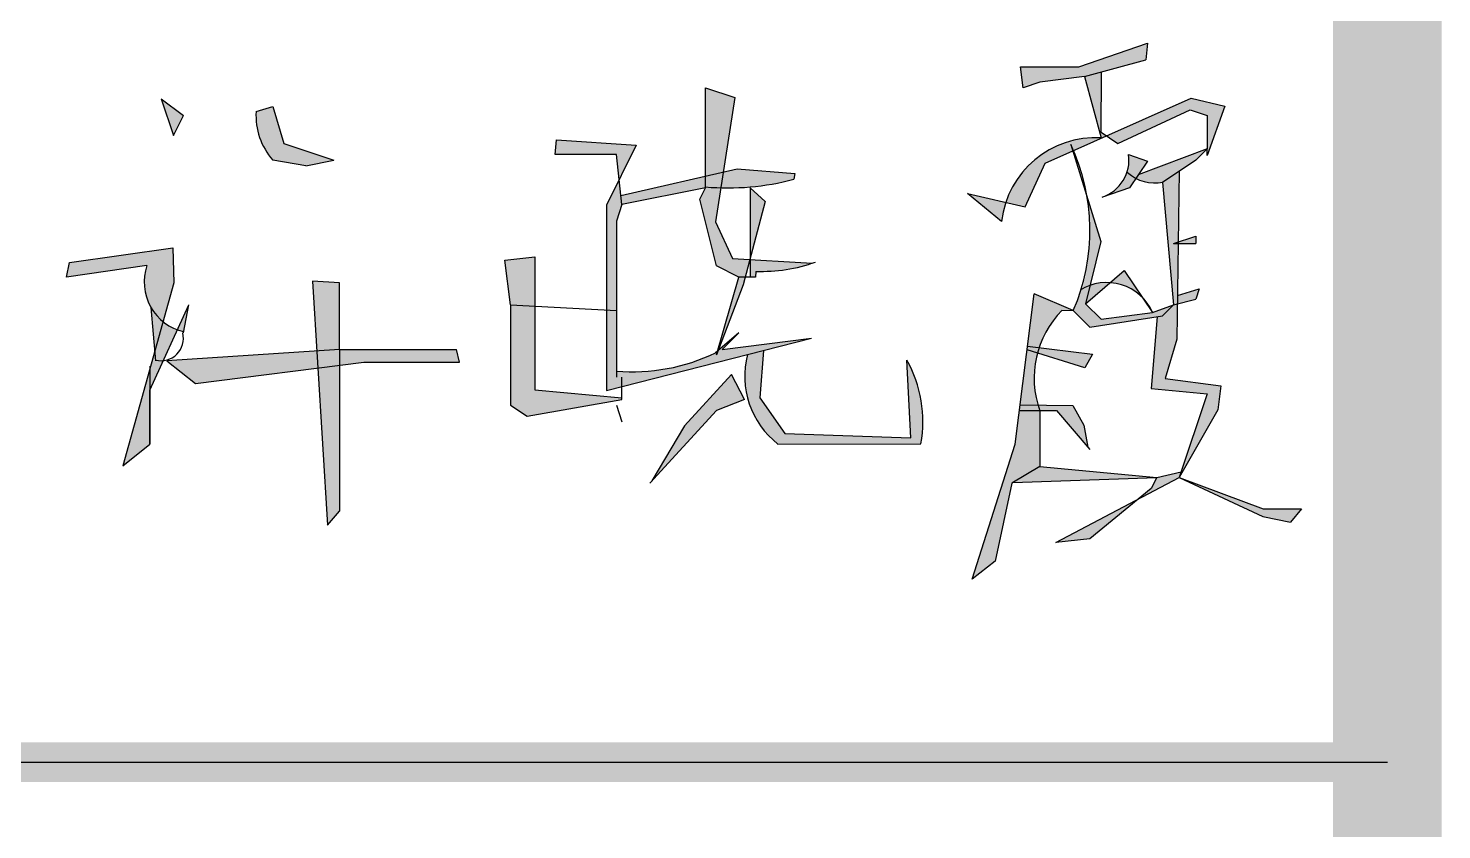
# Model space of a CAD drawing. Extents: x -427546 to -314919, y 698702 to 968782.
# Drawn here: x -341824 to -339871, y 717999 to 719107 of the extents above; entities that cross this region are included whole.
import ezdxf

# ---------------------------------------------------------------- set-up
doc = ezdxf.new("R2010")
doc.units = 0
doc.header["$LTSCALE"] = 1000
doc.header["$MEASUREMENT"] = 0
doc.layers.get('0').update_dxf_attribs({"linetype": 'CONTINUOUS'})
doc.layers.add('PP-PM-TK', color=7, linetype='CONTINUOUS')
doc.layers.add('PUB_TITLE', color=4, linetype='CONTINUOUS')

msp = doc.modelspace()

# ---------------------------------------------------------------- hatches: boundary and pattern name
h = msp.add_hatch(color=7)
h.paths.add_polyline_path([(-340279.8, 719063.5), (-340277.4, 719086.4), (-340372.1, 719053.8), (-340452.8, 719053.8), (-340449.2, 719025), (-340426.1, 719032.7), (-340364.5, 719040.4)])
h.paths.add_polyline_path([(-340340.7, 719046.9), (-340364.5, 719040.4), (-340341.3, 718955.5, 0.339084), (-340473.3, 718866.3), (-340446.6, 718860), (-340418.6, 718920.5), (-340380.5, 718937.5), (-340383.3, 718946.4, -0.007958), (-340379.6, 718937.9), (-340333.8, 718958.3), (-340341.4, 718963.4)])
h.paths.add_polyline_path([(-340473.3, 718866.3), (-340526.2, 718878.7), (-340479.1, 718840.1, -0.051384)])
h.paths.add_polyline_path([(-340170.3, 718999.6), (-340216.9, 719010.4), (-340333.8, 718958.3), (-340318.3, 718948), (-340218.2, 718994.2), (-340195.1, 718986.5), (-340195.1, 718940.3), (-340195.1, 718931.3)])
h.paths.add_polyline_path([(-340210.5, 718924.9), (-340195.1, 718940.3), (-340290.1, 718904.5), (-340293.4, 718899.6, 0.176333), (-340256.2, 718894.5)])
h.paths.add_polyline_path([(-340277.4, 718923.6), (-340303.4, 718932.5, -0.3617), (-340339.6, 718873.8), (-340302.2, 718886.4)])
h.paths.add_polyline_path([(-340233.6, 718909.5), (-340256.7, 718894.1), (-340241.3, 718724.7), (-340236.3, 718725.9), (-340235.1, 718809.4), (-340241.3, 718809.4), (-340235, 718811.5)])
h.paths.add_polyline_path([(-340210.6, 718819.5), (-340235, 718811.5), (-340235.1, 718809.4), (-340210.6, 718809.4)])
h.paths.add_polyline_path([(-340205.9, 718746.9), (-340236.1, 718737.5), (-340236.3, 718725.9), (-340210.5, 718732.4)])
h.paths.add_polyline_path([(-340309.7, 718772), (-340329.2, 718755.3, -0.183463), (-340284.4, 718734.9)])
h.paths.add_polyline_path([(-340341.6, 718812.1), (-340361.2, 718875.1, -0.111139), (-340367.4, 718746.7, -0.042082), (-340356.8, 718751.5)])
h = msp.add_hatch(color=7)
h.paths.add_polyline_path([(-340847.4, 719011.5), (-340888.1, 719025), (-340888.1, 718902.7), (-340863.7, 718908.3)])
h.paths.add_polyline_path([(-340764.6, 718906.4), (-340844.2, 718912.8), (-340863.7, 718908.3), (-340867.1, 718886.5, 0.072186), (-340766, 718898.4)])
h.paths.add_polyline_path([(-340863.7, 718908.3), (-340888.1, 718902.7), (-340888.1, 718887.7, 0.014855), (-340867.1, 718886.5)])
h.paths.add_polyline_path([(-340888.1, 718902.7), (-341005, 718875.7), (-341003.6, 718863.3), (-340888.1, 718886.4)])
h.paths.add_polyline_path([(-340867.1, 718886.5, -0.014855), (-340888.1, 718887.7), (-340888.1, 718886.4), (-340895.8, 718871), (-340872.7, 718778.6), (-340841.9, 718763.2), (-340833.3, 718763.2), (-340826.9, 718787.3), (-340850.6, 718788.6), (-340874.5, 718839.6)])
h.paths.add_polyline_path([(-340805.5, 718867.8), (-340826.5, 718886.4), (-340826.5, 718788.6)])
h.paths.add_polyline_path([(-340740.7, 718782.3), (-340826.5, 718787.3), (-340826.5, 718763.2), (-340818.8, 718763.2), (-340818.5, 718771, 0.08877)])
h.paths.add_polyline_path([(-340836.1, 718752.4), (-340833.3, 718763.2), (-340841.9, 718763.2), (-340871.1, 718661.1), (-340870.3, 718661.8)])
h.paths.add_polyline_path([(-340984.1, 718945.7), (-341093.8, 718952.7), (-341096, 718932.6), (-341011.3, 718932.6), (-341007.5, 718898)])
h = msp.add_hatch(color=7)
h.paths.add_polyline_path([(-341609.6, 718986.3), (-341640.4, 719009.4), (-341623.2, 718958.7)])
h.paths.add_polyline_path([(-341232.3, 718662.9), (-341394, 718662.9), (-341394, 718641.4), (-341360.3, 718645.6), (-341228, 718645.6)])
h.paths.add_polyline_path([(-341394, 718755.3), (-341431, 718757.3), (-341425.2, 718660.9), (-341394, 718662.9)])
h.paths.add_polyline_path([(-341423.7, 718637.6), (-341425.2, 718660.9), (-341632.7, 718647.5), (-341593, 718616)])
h.paths.add_polyline_path([(-341394, 718641.4), (-341423.7, 718637.6), (-341410.5, 718420), (-341394, 718439.6)])
h.paths.add_polyline_path([(-341394, 718662.9), (-341425.2, 718660.9), (-341423.7, 718637.6), (-341394, 718641.4)])
h.paths.add_polyline_path([(-341655.8, 718606.9), (-341655.8, 718636.4), (-341693.3, 718502.1), (-341655.8, 718532)])
for points in [[(-341470.7, 718947.6), (-341485.8, 718998.9), (-341509.1, 718992.1, 0.201495), (-341486.1, 718924.9), (-341440.2, 718917), (-341401.7, 718924.7)], [(-340778.3, 718546.8), (-340813.2, 718596.3), (-340808, 718661.6), (-340830.1, 718656, 0.301702), (-340788, 718532.2), (-340590.4, 718532.6, 0.17038), (-340609.7, 718648.3), (-340604.5, 718541)]]:
    msp.add_hatch(color=7).paths.add_polyline_path(points)
h = msp.add_hatch(color=7)
h.paths.add_polyline_path([(-341124, 718790.9), (-341165.3, 718786.3), (-341157.6, 718724.7), (-341124, 718722.9)])
h.paths.add_polyline_path([(-341124, 718722.9), (-341157.6, 718724.7), (-341157.6, 718586.1), (-341134.5, 718570.7), (-341003.6, 718593.8), (-341003.6, 718595.9), (-341124, 718607.2)])
h.paths.add_polyline_path([(-341011.3, 718840.2), (-341003.6, 718863.3), (-341007.5, 718898), (-341024.8, 718862.6), (-341024.8, 718717.7), (-341011.3, 718717)])
h = msp.add_hatch(color=7)
h.paths.add_polyline_path([(-341622.6, 718755), (-341624.4, 718803.5), (-341767, 718783.1), (-341771.3, 718763), (-341659.9, 718778.9, 0.316502), (-341637.6, 718701.4)])
h.paths.add_polyline_path([(-341637.6, 718701.4, -0.093478), (-341654.5, 718721.2), (-341649.2, 718660.1)])
h = msp.add_hatch(color=7)
h.paths.add_polyline_path([(-340426.1, 718578.4, -0.289345), (-340395.5, 718717.2), (-340379.9, 718717), (-340433.8, 718740.1), (-340460.2, 718532.1), (-340519.4, 718345.3), (-340487.7, 718370.5), (-340464.6, 718478.3), (-340426.1, 718501.4)])
h.paths.add_polyline_path([(-340426.1, 718501.4), (-340463.2, 718479.2), (-340264.4, 718486)])
h.paths.add_polyline_path([(-340288.6, 718457.1), (-340404.1, 718396.3), (-340356.8, 718401.3)])
h.paths.add_polyline_path([(-340233.6, 718486), (-340231, 718493.7), (-340264.4, 718486), (-340272.1, 718470.6), (-340288.6, 718457.1)])
h.paths.add_polyline_path([(-340175.8, 718612.5), (-340253.1, 718622.8), (-340237, 718677.2), (-340236.3, 718725.9), (-340241.3, 718724.7), (-340256.7, 718709.3), (-340263.9, 718708.2), (-340272.1, 718609.2), (-340195.1, 718601.5), (-340233.6, 718486), (-340180.2, 718579.3)])
h.paths.add_polyline_path([(-340064.3, 718442.7), (-340117.5, 718442.7), (-340233.6, 718486), (-340118.1, 718432.1), (-340079.6, 718424.4)])
h = msp.add_hatch(color=7)
h.paths.add_polyline_path([(-340356.8, 718751.5, 0.049956), (-340369.3, 718745.7, -0.027433), (-340379.9, 718717), (-340356.8, 718693.9), (-340256.7, 718709.3), (-340241.3, 718724.7), (-340270.4, 718714.3), (-340341.4, 718704.9), (-340363.1, 718726.3)])
h.paths.add_polyline_path([(-340329.2, 718755.3, 0.101611), (-340356.8, 718751.5), (-340363.1, 718726.3)])
h = msp.add_hatch(color=7)
h.paths.add_polyline_path([(-341617.6, 718690.2, -0.082397), (-341637.6, 718701.4), (-341649.2, 718660.1), (-341648.2, 718648.5, 0.090989), (-341637.1, 718647.7)])
h.paths.add_polyline_path([(-341637.1, 718647.7, -0.090989), (-341648.2, 718648.5), (-341649.2, 718660.1), (-341655.8, 718636.4), (-341655.8, 718606.9)])
h.paths.add_polyline_path([(-341601.9, 718724.5), (-341617.6, 718690.2, 0.031194), (-341609.2, 718687.7)])
h = msp.add_hatch(color=7)
h.paths.add_polyline_path([(-341011.3, 718717), (-341024.8, 718717.7), (-341024.8, 718606.3), (-340741.8, 718678.5), (-340865, 718663.1), (-340841.9, 718686.2), (-340870.3, 718661.8), (-340872.7, 718655.4), (-340871.1, 718661.1), (-340874.2, 718658.4, -0.135109), (-341011.3, 718633.2)])
h.paths.add_polyline_path([(-340852.1, 718628.3), (-340917.1, 718557.5), (-340962.2, 718481.4), (-340872.7, 718578.4), (-340834.2, 718593.8)])
h = msp.add_hatch(color=7)
h.paths.add_polyline_path([(-340353.3, 718656.6), (-340427.1, 718665.7, 0.015252), (-340429.4, 718658), (-340364, 718637.6)])
h.paths.add_polyline_path([(-340380.6, 718585.4), (-340428.6, 718586.1, 0.015189), (-340426.1, 718578.4), (-340403, 718578.4), (-340359.7, 718527.9), (-340365.2, 718558.1)])

# ---------------------------------------------------------------- linework, layer by layer
at = {"color": 7}
for p, q in [((-340341.4, 718963.4), (-340340.7, 719046.9)), ((-340195.1, 718940.3), (-340290.1, 718904.5)), ((-340195.1, 718931.3), (-340195.1, 718940.3)), ((-340895.8, 718871), (-340888.1, 718886.4)), ((-340818.5, 718771), (-340818.8, 718763.2)), ((-340363.1, 718726.3), (-340341.4, 718704.9)), ((-340270.4, 718714.3), (-340241.3, 718724.7)), ((-340395.5, 718717.2), (-340379.9, 718717)), ((-340341.4, 718704.9), (-340270.4, 718714.3)), ((-340841.9, 718686.2), (-340874.2, 718658.4))]:
    msp.add_line(p, q, dxfattribs=at)
for points in [[(-340449.2, 719025), (-340452.8, 719053.8), (-340372.1, 719053.8), (-340277.4, 719086.4), (-340279.8, 719063.5)], [(-340888.1, 719025), (-340847.4, 719011.5), (-340874.5, 718839.6), (-340850.6, 718788.6), (-340740.7, 718782.3)], [(-341640.4, 719009.4), (-341623.2, 718958.7), (-341609.6, 718986.3)], [(-341509.1, 718992.1), (-341485.8, 718998.9), (-341470.7, 718947.6), (-341401.7, 718924.7)], [(-340526.2, 718878.7), (-340446.6, 718860), (-340418.6, 718920.5), (-340216.9, 719010.4), (-340170.3, 718999.6), (-340195.1, 718931.3)], [(-341096, 718932.6), (-341093.8, 718952.7), (-340984.1, 718945.7), (-341024.8, 718862.6), (-341024.8, 718606.3), (-340741.8, 718678.5)], [(-340383.3, 718946.4), (-340341.6, 718812.1), (-340363.1, 718726.3), (-340309.7, 718772), (-340270.4, 718714.3)], [(-340303.4, 718932.5), (-340277.4, 718923.6), (-340302.2, 718886.4), (-340339.6, 718873.8)], [(-341005, 718875.7), (-340844.2, 718912.8), (-340764.6, 718906.4), (-340766, 718898.4)], [(-340233.6, 718909.5), (-340237, 718677.2), (-340253.1, 718622.8), (-340175.8, 718612.5), (-340180.2, 718579.3), (-340233.6, 718486), (-340117.5, 718442.7), (-340064.3, 718442.7), (-340079.6, 718424.4)], [(-340826.5, 718886.4), (-340805.5, 718867.8), (-340836.1, 718752.4), (-340872.7, 718655.4)], [(-340241.3, 718809.4), (-340210.6, 718819.5), (-340210.6, 718809.4)], [(-341771.3, 718763), (-341767, 718783.1), (-341624.4, 718803.5), (-341622.6, 718755), (-341693.3, 718502.1), (-341655.8, 718532), (-341655.8, 718606.9), (-341601.9, 718724.5)], [(-341165.3, 718786.3), (-341124, 718790.9), (-341124, 718607.2), (-341003.6, 718595.9)], [(-341394, 718755.3), (-341431, 718757.3), (-341410.5, 718420), (-341394, 718439.6)], [(-340487.7, 718370.5), (-340519.4, 718345.3), (-340460.2, 718532.1), (-340433.8, 718740.1)], [(-340236.1, 718737.5), (-340205.9, 718746.9), (-340210.5, 718732.4)], [(-341632.7, 718647.5), (-341593, 718616), (-341360.3, 718645.6), (-341228, 718645.6), (-341232.3, 718662.9)], [(-340443, 718667.7), (-340353.3, 718656.6), (-340364, 718637.6), (-340443.6, 718662.4)], [(-340808, 718661.6), (-340813.2, 718596.3), (-340778.3, 718546.8), (-340604.5, 718541), (-340609.7, 718648.3)], [(-340834.2, 718593.8), (-340852.1, 718628.3), (-340917.1, 718557.5), (-340962.2, 718481.4)], [(-340453.3, 718586.4), (-340380.6, 718585.4), (-340365.2, 718558.1), (-340359.7, 718527.9)], [(-340463.2, 718479.2), (-340264.4, 718486)], [(-340356.8, 718401.3), (-340404.1, 718396.3), (-340233.6, 718486)]]:
    msp.add_lwpolyline(points, dxfattribs=at)
for points in [[(-340364.5, 719040.4, 0), (-340279.8, 719063.5, 0)], [(-340364.5, 719040.4, 0), (-340426.1, 719032.7, 0), (-340449.2, 719025, 0)], [(-340364.5, 719040.4, 0), (-340341.4, 718955.7, 0)], [(-340888.1, 718886.4, 0), (-340888.1, 719025, 0)], [(-341640.4, 719009.4, 0), (-341609.6, 718986.3, 0)], [(-340341.4, 718963.4, 0), (-340318.3, 718948, 0), (-340218.2, 718994.2, 0), (-340195.1, 718986.5, 0), (-340195.1, 718940.3, 0), (-340210.5, 718924.9, 0), (-340256.7, 718894.1, 0), (-340241.3, 718724.7, 0), (-340210.5, 718732.4, 0)], [(-341440.2, 718917, 0), (-341486.1, 718924.9, 0)], [(-341440.2, 718917, 0), (-341401.7, 718924.7, 0)], [(-341003.6, 718863.3, 0), (-341011.3, 718932.6, 0), (-341096, 718932.6, 0)], [(-340888.1, 718886.4, 0), (-341003.6, 718863.3, 0), (-341011.3, 718840.2, 0), (-341011.3, 718624.6, 0)], [(-340826.5, 718886.4, 0), (-340826.5, 718763.2, 0)], [(-340479.1, 718840.1, 0), (-340526.2, 718878.7, 0)], [(-340872.7, 718655.4, 0), (-340841.9, 718763.2, 0), (-340872.7, 718778.6, 0), (-340895.8, 718871, 0)], [(-340241.3, 718809.4, 0), (-340210.5, 718809.4, 0)], [(-341157.6, 718724.7, 0), (-341165.3, 718786.3, 0)], [(-341659.9, 718778.9, 0), (-341771.3, 718763, 0)], [(-340818.8, 718763.2, 0), (-340841.9, 718763.2, 0)], [(-341394, 718662.9, 0), (-341394, 718755.3, 0)], [(-340379.9, 718717, 0), (-340433.8, 718740.1, 0)], [(-341654.5, 718721.2, 0), (-341648.1, 718647.5, 0)], [(-341609.6, 718686, 0), (-341601.9, 718724.5, 0)], [(-341157.6, 718724.7, 0), (-341011.3, 718717, 0)], [(-341157.6, 718724.7, 0), (-341157.6, 718586.1, 0), (-341134.5, 718570.7, 0), (-341003.6, 718593.8, 0), (-341003.6, 718624.6, 0)], [(-340379.9, 718717, 0), (-340356.8, 718693.9, 0), (-340256.7, 718709.3, 0), (-340241.3, 718724.7, 0)], [(-340263.9, 718708.2, 0), (-340272.1, 718609.2, 0), (-340195.1, 718601.5, 0), (-340233.6, 718486, 0), (-340118.1, 718432.1, 0), (-340079.6, 718424.4, 0)], [(-340841.9, 718686.2, 0), (-340865, 718663.1, 0)], [(-341394, 718662.9, 0), (-341632.7, 718647.5, 0)], [(-341394, 718662.9, 0), (-341232.3, 718662.9, 0)], [(-341394, 718662.9, 0), (-341394, 718439.6, 0)], [(-340865, 718663.1, 0), (-340741.8, 718678.5, 0)], [(-341655.8, 718639.8, 0), (-341655.8, 718532, 0)], [(-341011.3, 718586.1, 0), (-341003.6, 718563, 0)], [(-340834.2, 718593.8, 0), (-340872.7, 718578.4, 0), (-340965.1, 718478.3, 0)], [(-340454.3, 718578.4, 0), (-340403, 718578.4, 0)], [(-340426.1, 718578.4, 0), (-340426.1, 718501.4, 0), (-340264.4, 718486, 0), (-340272.1, 718470.6, 0), (-340356.8, 718401.3, 0)], [(-340403, 718578.4, 0), (-340356.8, 718524.5, 0)], [(-340788, 718532.2, 0), (-340590.4, 718532.6, 0)], [(-340426.1, 718501.4, 0), (-340464.6, 718478.3, 0), (-340487.7, 718370.5, 0)], [(-340264.4, 718486, 0), (-340231, 718493.7, 0)]]:
    msp.add_polyline3d(points, dxfattribs=at)
for centre, radius, start, end in [((-341417.7, 718985.9), 91.6, 176.1421, 221.7113), ((-340349.1, 718824.8), 130.9, 86.633, 173.29), ((-340635.6, 718828), 278.8, 336.5406, 25.151), ((-340356.8, 718924.9), 53.9, 288.435, 8.131), ((-340857.3, 719240.6), 354.2, 265.03, 284.931), ((-340267.7, 718948.2), 55, 227.5837, 282.11), ((-340811.1, 718994.2), 223.3, 268.091, 289.654), ((-341593.7, 718756), 70.1, 160.9158, 257.184), ((-340333.7, 718686.2), 69.3, 23.963, 122.005), ((-340300.9, 718623.5), 133.1, 135.2732, 199.8234), ((-341640.4, 718678.3), 30.8, 255.964, 14.036), ((-340988.5, 718894.9), 262.7, 265.0164, 295.7948), ((-340715.8, 718625.8), 118.2, 165.1869, 232.3416), ((-340764.9, 718563), 177.1, 350.134, 28.811)]:
    msp.add_arc(centre, radius, start, end, dxfattribs=at)
at = {"layer": 'PP-PM-TK', "color": 4, "const_width": 22}
msp.add_lwpolyline([(-345995.8, 718092.3), (-339945.8, 718092.3)], dxfattribs=at)
at = {"layer": 'PUB_TITLE', "color": 4}
msp.add_line((-345995.8, 718092.3), (-339945.8, 718092.3), dxfattribs=at)
at = {"layer": 'PUB_TITLE', "const_width": 150}
msp.add_lwpolyline([(-423795.8, 700201.8), (-339945.8, 700201.8), (-339945.8, 760201.8), (-423795.8, 760201.8)], close=True, dxfattribs=at)
at = {"layer": 'PUB_TITLE', "color": 4, "const_width": 55}
msp.add_lwpolyline([(-345995.8, 718092.3), (-339945.8, 718092.3)], dxfattribs=at)

doc.saveas('drawing.dxf')
